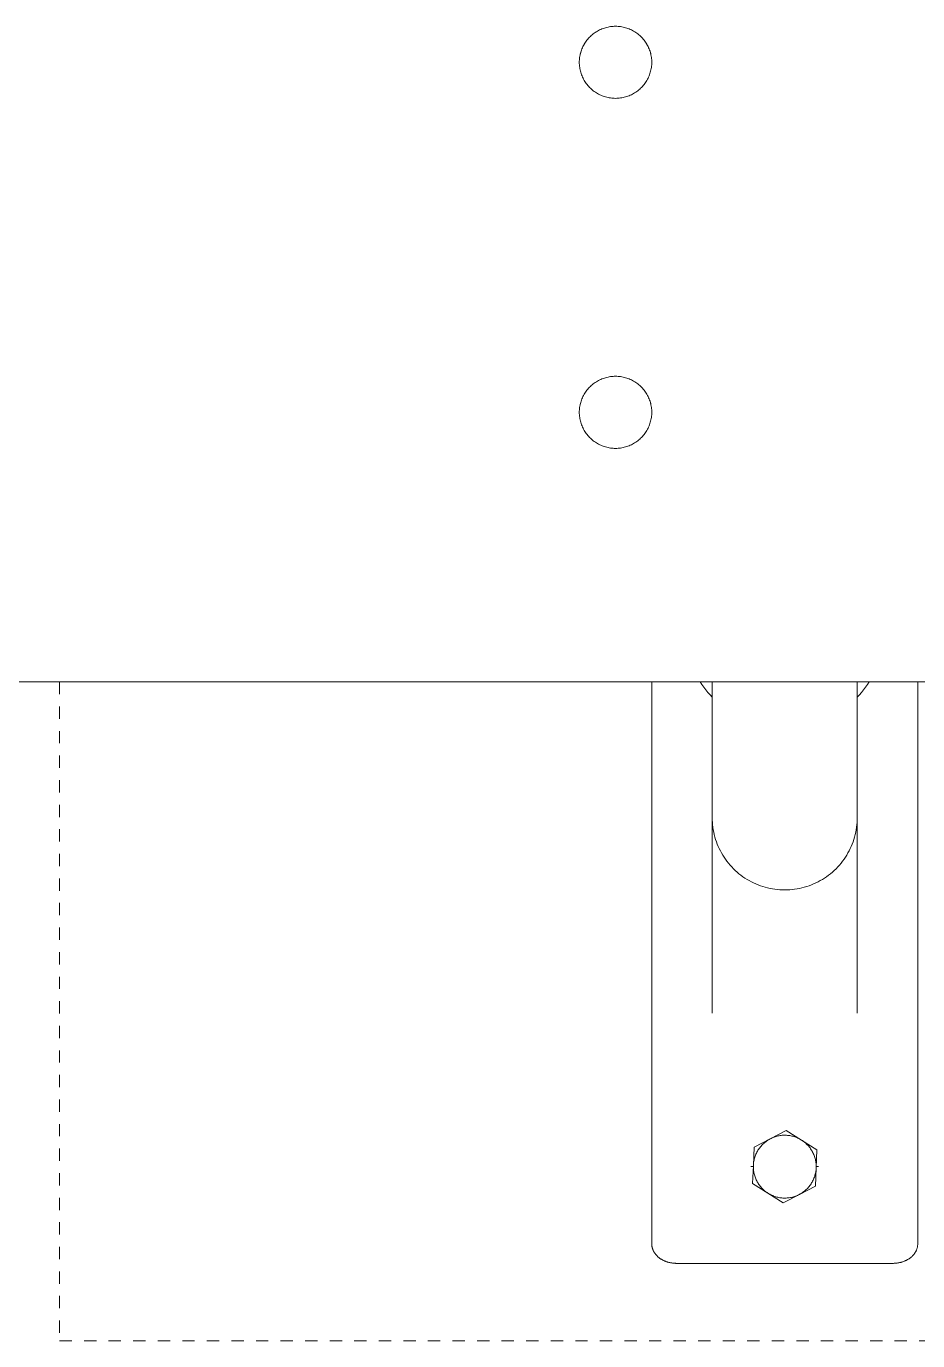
# Model space of a CAD drawing. Header units: inches. Extents: x -9 to 187, y -3 to 135.
# Drawn here: x 78.27 to 85.53, y 48.14 to 58.84 of the extents above; entities that cross this region are included whole.
import ezdxf

# ---------------------------------------------------------------- set-up
doc = ezdxf.new("R2010")
doc.units = ezdxf.units.IN
doc.linetypes.add('HIDDEN', pattern=[1.905, 1.27, -0.635])
doc.layers.add('ZANO_R', color=7, linetype='Continuous', lineweight=0)
doc.layers.add('ZANO_R_przerywana', color=250, linetype='HIDDEN', lineweight=0)

msp = doc.modelspace()

# ---------------------------------------------------------------- linework, layer by layer
at = {"layer": 'ZANO_R'}
for p, q in [((82.85364, 58.75126), (82.86093, 58.75854)), ((82.85391, 58.75159), (82.86119, 58.75884)), ((82.86093, 58.75854), (82.86847, 58.76555)), ((82.86119, 58.75884), (82.86873, 58.76584)), ((82.86847, 58.76555), (82.87626, 58.77229)), ((82.86873, 58.76584), (82.87651, 58.77257)), ((82.87626, 58.77229), (82.88427, 58.77876)), ((82.87651, 58.77257), (82.88451, 58.77902)), ((82.88427, 58.77876), (82.8925, 58.78495)), ((82.88451, 58.77902), (82.89274, 58.78519)), ((82.8925, 58.78495), (82.90095, 58.79084)), ((82.89274, 58.78519), (82.90117, 58.79106)), ((82.90095, 58.79084), (82.90959, 58.79644)), ((82.90117, 58.79106), (82.90981, 58.79664)), ((82.90959, 58.79644), (82.91843, 58.80173)), ((82.90981, 58.79664), (82.91863, 58.80192)), ((82.91843, 58.80173), (82.92745, 58.80671)), ((82.91863, 58.80192), (82.92764, 58.80688)), ((82.92745, 58.80671), (82.93663, 58.81137)), ((82.92764, 58.80688), (82.93681, 58.81153)), ((82.93663, 58.81137), (82.94597, 58.81571)), ((82.93681, 58.81153), (82.94614, 58.81585)), ((82.94597, 58.81571), (82.95545, 58.81972)), ((82.94614, 58.81585), (82.95561, 58.81985)), ((82.95545, 58.81972), (82.96507, 58.8234)), ((82.95561, 58.81985), (82.96522, 58.82351)), ((82.96507, 58.8234), (82.97482, 58.82674)), ((82.96522, 58.82351), (82.97495, 58.82684)), ((82.97482, 58.82674), (82.98467, 58.82973)), ((82.97495, 58.82684), (82.98479, 58.82982)), ((82.98467, 58.82973), (82.99462, 58.83238)), ((82.98479, 58.82982), (82.99473, 58.83246)), ((82.99462, 58.83238), (83.00466, 58.83469)), ((82.99473, 58.83246), (83.00475, 58.83475)), ((83.00466, 58.83469), (83.01477, 58.83664)), ((83.00475, 58.83475), (83.01485, 58.83669)), ((83.01477, 58.83664), (83.02495, 58.83823)), ((83.01485, 58.83669), (83.02501, 58.83827)), ((83.02495, 58.83823), (83.03517, 58.83947)), ((83.02501, 58.83827), (83.03522, 58.8395)), ((83.03517, 58.83947), (83.04543, 58.84036)), ((83.03522, 58.8395), (83.04546, 58.84038)), ((83.04543, 58.84036), (83.05572, 58.84088)), ((83.04546, 58.84038), (83.05573, 58.84089)), ((83.05572, 58.84088), (83.06601, 58.84105)), ((83.05573, 58.84089), (83.06601, 58.84105)), ((83.06601, 58.84105), (83.07631, 58.84088)), ((83.06601, 58.84105), (83.07629, 58.84089)), ((83.07629, 58.84089), (83.08656, 58.84038)), ((83.07631, 58.84088), (83.0866, 58.84036)), ((83.08656, 58.84038), (83.09681, 58.8395)), ((83.0866, 58.84036), (83.09686, 58.83947)), ((83.09681, 58.8395), (83.10702, 58.83827)), ((83.09686, 58.83947), (83.10708, 58.83823)), ((83.10702, 58.83827), (83.11718, 58.83669)), ((83.10708, 58.83823), (83.11725, 58.83664)), ((83.11718, 58.83669), (83.12727, 58.83475)), ((83.11725, 58.83664), (83.12737, 58.83469)), ((83.12727, 58.83475), (83.1373, 58.83246)), ((83.12737, 58.83469), (83.13741, 58.83238)), ((83.1373, 58.83246), (83.14724, 58.82982)), ((83.13741, 58.83238), (83.14736, 58.82973)), ((83.14724, 58.82982), (83.15708, 58.82684)), ((83.14736, 58.82973), (83.15721, 58.82674)), ((83.15708, 58.82684), (83.1668, 58.82351)), ((83.15721, 58.82674), (83.16695, 58.8234)), ((83.1668, 58.82351), (83.17641, 58.81985)), ((83.16695, 58.8234), (83.17657, 58.81972)), ((83.17641, 58.81985), (83.18589, 58.81585)), ((83.17657, 58.81972), (83.18606, 58.81571)), ((83.18589, 58.81585), (83.19522, 58.81153)), ((83.18606, 58.81571), (83.1954, 58.81137)), ((83.19522, 58.81153), (83.20439, 58.80688)), ((83.1954, 58.81137), (83.20458, 58.80671)), ((83.20439, 58.80688), (83.21339, 58.80192)), ((83.20458, 58.80671), (83.2136, 58.80173)), ((83.21339, 58.80192), (83.22222, 58.79664)), ((83.2136, 58.80173), (83.22243, 58.79644)), ((83.22222, 58.79664), (83.23085, 58.79106)), ((83.22243, 58.79644), (83.23108, 58.79084)), ((83.23085, 58.79106), (83.23929, 58.78519)), ((83.23108, 58.79084), (83.23952, 58.78495)), ((83.23929, 58.78519), (83.24752, 58.77902)), ((83.23952, 58.78495), (83.24776, 58.77876)), ((83.24752, 58.77902), (83.25552, 58.77257)), ((83.24776, 58.77876), (83.25577, 58.77229)), ((83.25552, 58.77257), (83.2633, 58.76584)), ((83.25577, 58.77229), (83.26355, 58.76555)), ((83.2633, 58.76584), (83.27083, 58.75884)), ((83.26355, 58.76555), (83.27109, 58.75854)), ((83.27083, 58.75884), (83.27812, 58.75159)), ((83.27109, 58.75854), (83.27839, 58.75126)), ((82.78847, 58.64732), (82.79217, 58.65693)), ((82.78876, 58.64786), (82.79246, 58.65745)), ((82.79217, 58.65693), (82.79621, 58.6664)), ((82.79246, 58.65745), (82.7965, 58.66691)), ((82.79621, 58.6664), (82.80058, 58.67573)), ((82.7965, 58.66691), (82.80087, 58.67622)), ((82.80058, 58.67573), (82.80527, 58.6849)), ((82.80087, 58.67622), (82.80556, 58.68537)), ((82.80527, 58.6849), (82.81027, 58.6939)), ((82.80556, 58.68537), (82.81056, 58.69435)), ((82.81027, 58.6939), (82.81559, 58.70272)), ((82.81056, 58.69435), (82.81588, 58.70315)), ((82.81559, 58.70272), (82.82121, 58.71134)), ((82.81588, 58.70315), (82.8215, 58.71176)), ((82.82121, 58.71134), (82.82713, 58.71977)), ((82.8215, 58.71176), (82.82742, 58.72017)), ((82.82713, 58.71977), (82.83334, 58.72799)), ((82.82742, 58.72017), (82.83362, 58.72837)), ((82.83334, 58.72799), (82.83984, 58.73598)), ((82.83362, 58.72837), (82.84011, 58.73634)), ((82.83984, 58.73598), (82.8466, 58.74374)), ((82.84011, 58.73634), (82.84688, 58.74409)), ((82.8466, 58.74374), (82.85364, 58.75126)), ((82.84688, 58.74409), (82.85391, 58.75159)), ((83.27812, 58.75159), (83.28515, 58.74409)), ((83.27839, 58.75126), (83.28542, 58.74374)), ((83.28515, 58.74409), (83.29191, 58.73634)), ((83.28542, 58.74374), (83.29219, 58.73598)), ((83.29191, 58.73634), (83.2984, 58.72837)), ((83.29219, 58.73598), (83.29868, 58.72799)), ((83.2984, 58.72837), (83.30461, 58.72017)), ((83.29868, 58.72799), (83.30489, 58.71977)), ((83.30461, 58.72017), (83.31053, 58.71176)), ((83.30489, 58.71977), (83.31081, 58.71134)), ((83.31053, 58.71176), (83.31615, 58.70315)), ((83.31081, 58.71134), (83.31644, 58.70272)), ((83.31615, 58.70315), (83.32146, 58.69435)), ((83.31644, 58.70272), (83.32175, 58.6939)), ((83.32146, 58.69435), (83.32647, 58.68537)), ((83.32175, 58.6939), (83.32676, 58.6849)), ((83.32647, 58.68537), (83.33116, 58.67622)), ((83.32676, 58.6849), (83.33145, 58.67573)), ((83.33116, 58.67622), (83.33553, 58.66691)), ((83.33145, 58.67573), (83.33582, 58.6664)), ((83.33553, 58.66691), (83.33956, 58.65745)), ((83.33582, 58.6664), (83.33985, 58.65693)), ((83.33956, 58.65745), (83.34327, 58.64786)), ((83.33985, 58.65693), (83.34356, 58.64732)), ((82.77076, 58.54715), (82.77096, 58.55743)), ((82.77076, 58.54715), (82.77102, 58.5369)), ((82.77096, 58.55743), (82.77152, 58.5677)), ((82.77152, 58.5677), (82.77244, 58.57794)), ((82.77244, 58.57794), (82.77372, 58.58814)), ((82.77372, 58.58814), (82.77535, 58.59829)), ((82.77535, 58.59829), (82.77734, 58.60838)), ((82.77734, 58.60838), (82.77967, 58.6184)), ((82.78028, 58.62091), (82.77857, 58.61406)), ((82.77967, 58.6184), (82.78236, 58.62832)), ((82.78215, 58.62772), (82.78028, 58.62091)), ((82.78207, 58.62774), (82.7851, 58.63758)), ((82.78236, 58.62832), (82.78539, 58.63815)), ((82.7851, 58.63758), (82.78847, 58.64732)), ((82.78539, 58.63815), (82.78876, 58.64786)), ((83.34327, 58.64786), (83.34664, 58.63815)), ((83.34356, 58.64732), (83.34693, 58.63758)), ((83.34664, 58.63815), (83.34967, 58.62832)), ((83.34693, 58.63758), (83.34995, 58.62774)), ((83.34967, 58.62832), (83.35235, 58.6184)), ((83.35175, 58.62091), (83.34987, 58.62772)), ((83.35346, 58.61406), (83.35175, 58.62091)), ((83.35235, 58.6184), (83.35469, 58.60838)), ((83.35469, 58.60838), (83.35668, 58.59829)), ((83.35668, 58.59829), (83.35831, 58.58814)), ((83.35831, 58.58814), (83.35959, 58.57794)), ((83.35959, 58.57794), (83.36051, 58.5677)), ((83.36051, 58.5677), (83.36107, 58.55743)), ((83.36101, 58.5369), (83.36127, 58.54715)), ((83.36107, 58.55743), (83.36127, 58.54715)), ((82.77102, 58.5369), (82.77164, 58.52667)), ((82.77164, 58.52667), (82.77261, 58.51647)), ((82.77261, 58.51647), (82.77394, 58.5063)), ((82.77394, 58.5063), (82.77562, 58.49619)), ((82.77562, 58.49619), (82.77765, 58.48614)), ((82.77765, 58.48614), (82.78003, 58.47617)), ((82.78003, 58.47617), (82.78275, 58.46628)), ((82.78275, 58.46628), (82.78581, 58.4565)), ((82.78581, 58.4565), (82.78922, 58.44683)), ((82.78922, 58.44683), (82.79295, 58.43728)), ((82.79295, 58.43728), (82.79701, 58.42787)), ((83.33501, 58.42787), (83.33908, 58.43728)), ((83.33908, 58.43728), (83.34281, 58.44683)), ((83.34281, 58.44683), (83.34621, 58.4565)), ((83.34621, 58.4565), (83.34928, 58.46628)), ((83.34928, 58.46628), (83.352, 58.47617)), ((83.352, 58.47617), (83.35438, 58.48614)), ((83.35438, 58.48614), (83.35641, 58.49619)), ((83.35641, 58.49619), (83.35809, 58.5063)), ((83.35809, 58.5063), (83.35941, 58.51647)), ((83.35941, 58.51647), (83.36039, 58.52667)), ((83.36039, 58.52667), (83.36101, 58.5369)), ((82.79701, 58.42787), (82.8014, 58.41861)), ((82.8014, 58.41861), (82.80611, 58.4095)), ((82.80611, 58.4095), (82.81113, 58.40056)), ((82.81113, 58.40056), (82.81646, 58.39181)), ((82.81646, 58.39181), (82.82209, 58.38324)), ((82.82209, 58.38324), (82.82801, 58.37487)), ((82.82801, 58.37487), (82.83422, 58.36671)), ((82.83422, 58.36671), (82.84071, 58.35878)), ((82.84071, 58.35878), (82.84747, 58.35107)), ((82.84747, 58.35107), (82.85449, 58.3436)), ((82.85449, 58.3436), (82.86177, 58.33639)), ((82.86177, 58.33639), (82.8693, 58.32942)), ((82.8693, 58.32942), (82.87706, 58.32273)), ((83.25497, 58.32273), (83.26273, 58.32942)), ((83.26273, 58.32942), (83.27025, 58.33639)), ((83.27025, 58.33639), (83.27753, 58.3436)), ((83.27753, 58.3436), (83.28456, 58.35107)), ((83.28456, 58.35107), (83.29132, 58.35878)), ((83.29132, 58.35878), (83.29781, 58.36671)), ((83.29781, 58.36671), (83.30402, 58.37487)), ((83.30402, 58.37487), (83.30994, 58.38324)), ((83.30994, 58.38324), (83.31557, 58.39181)), ((83.31557, 58.39181), (83.3209, 58.40056)), ((83.3209, 58.40056), (83.32592, 58.4095)), ((83.32592, 58.4095), (83.33062, 58.41861)), ((83.33062, 58.41861), (83.33501, 58.42787)), ((82.87706, 58.32273), (82.88505, 58.31631)), ((82.88505, 58.31631), (82.89326, 58.31017)), ((82.89326, 58.31017), (82.90168, 58.30431)), ((82.90168, 58.30431), (82.91029, 58.29876)), ((82.91029, 58.29876), (82.91909, 58.2935)), ((82.91909, 58.2935), (82.92807, 58.28856)), ((82.92807, 58.28856), (82.93722, 58.28392)), ((82.93722, 58.28392), (82.94652, 58.27961)), ((82.94652, 58.27961), (82.95596, 58.27563)), ((82.95596, 58.27563), (82.96554, 58.27197)), ((82.96554, 58.27197), (82.97524, 58.26865)), ((82.97524, 58.26865), (82.98505, 58.26567)), ((82.98505, 58.26567), (82.99495, 58.26303)), ((82.99495, 58.26303), (83.00495, 58.26074)), ((83.00495, 58.26074), (83.01501, 58.25879)), ((83.01501, 58.25879), (83.02514, 58.2572)), ((83.02514, 58.2572), (83.03531, 58.25595)), ((83.03531, 58.25595), (83.04553, 58.25506)), ((83.04553, 58.25506), (83.05576, 58.25453)), ((83.05576, 58.25453), (83.06601, 58.25435)), ((83.06601, 58.25435), (83.07626, 58.25453)), ((83.07626, 58.25453), (83.0865, 58.25506)), ((83.0865, 58.25506), (83.09671, 58.25595)), ((83.09671, 58.25595), (83.10689, 58.2572)), ((83.10689, 58.2572), (83.11702, 58.25879)), ((83.11702, 58.25879), (83.12708, 58.26074)), ((83.12708, 58.26074), (83.13707, 58.26303)), ((83.13707, 58.26303), (83.14698, 58.26567)), ((83.14698, 58.26567), (83.15679, 58.26865)), ((83.15679, 58.26865), (83.16649, 58.27197)), ((83.16649, 58.27197), (83.17606, 58.27563)), ((83.17606, 58.27563), (83.18551, 58.27961)), ((83.18551, 58.27961), (83.19481, 58.28392)), ((83.19481, 58.28392), (83.20395, 58.28856)), ((83.20395, 58.28856), (83.21293, 58.2935)), ((83.21293, 58.2935), (83.22174, 58.29876)), ((83.22174, 58.29876), (83.23035, 58.30431)), ((83.23035, 58.30431), (83.23877, 58.31017)), ((83.23877, 58.31017), (83.24698, 58.31631)), ((83.24698, 58.31631), (83.25497, 58.32273)), ((82.95561, 55.96992), (82.96522, 55.97358)), ((82.96522, 55.97358), (82.97495, 55.97691)), ((82.97495, 55.97691), (82.98479, 55.97989)), ((82.98479, 55.97989), (82.99473, 55.98253)), ((82.99473, 55.98253), (83.00475, 55.98482)), ((83.00475, 55.98482), (83.01485, 55.98676)), ((83.01485, 55.98676), (83.02501, 55.98834)), ((83.02501, 55.98834), (83.03522, 55.98957)), ((83.03522, 55.98957), (83.04546, 55.99045)), ((83.04546, 55.99045), (83.05573, 55.99096)), ((83.05573, 55.99096), (83.06601, 55.99112)), ((83.06601, 55.99112), (83.07629, 55.99096)), ((83.07629, 55.99096), (83.08656, 55.99045)), ((83.08656, 55.99045), (83.09681, 55.98957)), ((83.09681, 55.98957), (83.10702, 55.98834)), ((83.10702, 55.98834), (83.11718, 55.98676)), ((83.11718, 55.98676), (83.12727, 55.98482)), ((83.12727, 55.98482), (83.1373, 55.98253)), ((83.1373, 55.98253), (83.14724, 55.97989)), ((83.14724, 55.97989), (83.15708, 55.97691)), ((83.15708, 55.97691), (83.1668, 55.97358)), ((83.1668, 55.97358), (83.17641, 55.96992)), ((82.8215, 55.86183), (82.82742, 55.87024)), ((82.82742, 55.87024), (82.83362, 55.87844)), ((82.83362, 55.87844), (82.84011, 55.88641)), ((82.84011, 55.88641), (82.84688, 55.89416)), ((82.84688, 55.89416), (82.85391, 55.90166)), ((82.85391, 55.90166), (82.86119, 55.90891)), ((82.86119, 55.90891), (82.86873, 55.91591)), ((82.86873, 55.91591), (82.87651, 55.92264)), ((82.87651, 55.92264), (82.88451, 55.92909)), ((82.88451, 55.92909), (82.89274, 55.93526)), ((82.89274, 55.93526), (82.90117, 55.94114)), ((82.90117, 55.94114), (82.90981, 55.94672)), ((82.90981, 55.94672), (82.91863, 55.95199)), ((82.91863, 55.95199), (82.92764, 55.95696)), ((82.92764, 55.95696), (82.93681, 55.9616)), ((82.93681, 55.9616), (82.94614, 55.96593)), ((82.94614, 55.96593), (82.95561, 55.96992)), ((83.17641, 55.96992), (83.18589, 55.96593)), ((83.18589, 55.96593), (83.19522, 55.9616)), ((83.19522, 55.9616), (83.20439, 55.95696)), ((83.20439, 55.95696), (83.21339, 55.95199)), ((83.21339, 55.95199), (83.22222, 55.94672)), ((83.22222, 55.94672), (83.23085, 55.94114)), ((83.23085, 55.94114), (83.23929, 55.93526)), ((83.23929, 55.93526), (83.24752, 55.92909)), ((83.24752, 55.92909), (83.25552, 55.92264)), ((83.25552, 55.92264), (83.2633, 55.91591)), ((83.2633, 55.91591), (83.27083, 55.90891)), ((83.27083, 55.90891), (83.27812, 55.90166)), ((83.27812, 55.90166), (83.28515, 55.89416)), ((83.28515, 55.89416), (83.29191, 55.88641)), ((83.29191, 55.88641), (83.2984, 55.87844)), ((83.2984, 55.87844), (83.30461, 55.87024)), ((83.30461, 55.87024), (83.31053, 55.86183)), ((82.77734, 55.75845), (82.77967, 55.76847)), ((82.78028, 55.77098), (82.77857, 55.76413)), ((82.77967, 55.76847), (82.78236, 55.77839)), ((82.78215, 55.77779), (82.78028, 55.77098)), ((82.78236, 55.77839), (82.78539, 55.78822)), ((82.78539, 55.78822), (82.78876, 55.79793)), ((82.78876, 55.79793), (82.79246, 55.80752)), ((82.79246, 55.80752), (82.7965, 55.81698)), ((82.7965, 55.81698), (82.80087, 55.82629)), ((82.80087, 55.82629), (82.80556, 55.83544)), ((82.80556, 55.83544), (82.81056, 55.84442)), ((82.81056, 55.84442), (82.81588, 55.85322)), ((82.81588, 55.85322), (82.8215, 55.86183)), ((83.31053, 55.86183), (83.31615, 55.85322)), ((83.31615, 55.85322), (83.32146, 55.84442)), ((83.32146, 55.84442), (83.32647, 55.83544)), ((83.32647, 55.83544), (83.33116, 55.82629)), ((83.33116, 55.82629), (83.33553, 55.81698)), ((83.33553, 55.81698), (83.33956, 55.80752)), ((83.33956, 55.80752), (83.34327, 55.79793)), ((83.34327, 55.79793), (83.34664, 55.78822)), ((83.34664, 55.78822), (83.34967, 55.77839)), ((83.34967, 55.77839), (83.35235, 55.76847)), ((83.35175, 55.77098), (83.34987, 55.77779)), ((83.35346, 55.76413), (83.35175, 55.77098)), ((83.35235, 55.76847), (83.35469, 55.75845)), ((82.77076, 55.69722), (82.77096, 55.7075)), ((82.77076, 55.69722), (82.77102, 55.68697)), ((82.77096, 55.7075), (82.77152, 55.71777)), ((82.77102, 55.68697), (82.77164, 55.67674)), ((82.77152, 55.71777), (82.77244, 55.72801)), ((82.77164, 55.67674), (82.77261, 55.66654)), ((82.77244, 55.72801), (82.77372, 55.73821)), ((82.77261, 55.66654), (82.77394, 55.65637)), ((82.77372, 55.73821), (82.77535, 55.74836)), ((82.77394, 55.65637), (82.77562, 55.64626)), ((82.77535, 55.74836), (82.77734, 55.75845)), ((83.35469, 55.75845), (83.35668, 55.74836)), ((83.35641, 55.64626), (83.35809, 55.65637)), ((83.35668, 55.74836), (83.35831, 55.73821)), ((83.35809, 55.65637), (83.35941, 55.66654)), ((83.35831, 55.73821), (83.35959, 55.72801)), ((83.35941, 55.66654), (83.36039, 55.67674)), ((83.35959, 55.72801), (83.36051, 55.71777)), ((83.36039, 55.67674), (83.36101, 55.68697)), ((83.36051, 55.71777), (83.36107, 55.7075)), ((83.36101, 55.68697), (83.36127, 55.69722)), ((83.36107, 55.7075), (83.36127, 55.69722)), ((82.77562, 55.64626), (82.77765, 55.63621)), ((82.77765, 55.63621), (82.78003, 55.62624)), ((82.78003, 55.62624), (82.78275, 55.61636)), ((82.78275, 55.61636), (82.78581, 55.60657)), ((82.78581, 55.60657), (82.78922, 55.5969)), ((82.78922, 55.5969), (82.79295, 55.58736)), ((82.79295, 55.58736), (82.79701, 55.57794)), ((82.79701, 55.57794), (82.8014, 55.56868)), ((82.8014, 55.56868), (82.80611, 55.55957)), ((82.80611, 55.55957), (82.81113, 55.55064)), ((82.81113, 55.55064), (82.81646, 55.54188)), ((83.31557, 55.54188), (83.3209, 55.55064)), ((83.3209, 55.55064), (83.32592, 55.55957)), ((83.32592, 55.55957), (83.33062, 55.56868)), ((83.33062, 55.56868), (83.33501, 55.57794)), ((83.33501, 55.57794), (83.33908, 55.58736)), ((83.33908, 55.58736), (83.34281, 55.5969)), ((83.34281, 55.5969), (83.34621, 55.60657)), ((83.34621, 55.60657), (83.34928, 55.61636)), ((83.34928, 55.61636), (83.352, 55.62624)), ((83.352, 55.62624), (83.35438, 55.63621)), ((83.35438, 55.63621), (83.35641, 55.64626)), ((82.81646, 55.54188), (82.82209, 55.53331)), ((82.82209, 55.53331), (82.82801, 55.52494)), ((82.82801, 55.52494), (82.83422, 55.51679)), ((82.83422, 55.51679), (82.84071, 55.50885)), ((82.84071, 55.50885), (82.84747, 55.50114)), ((82.84747, 55.50114), (82.85449, 55.49368)), ((82.85449, 55.49368), (82.86177, 55.48646)), ((82.86177, 55.48646), (82.8693, 55.4795)), ((82.8693, 55.4795), (82.87706, 55.4728)), ((82.87706, 55.4728), (82.88505, 55.46638)), ((82.88505, 55.46638), (82.89326, 55.46024)), ((82.89326, 55.46024), (82.90168, 55.45438)), ((82.90168, 55.45438), (82.91029, 55.44883)), ((82.91029, 55.44883), (82.91909, 55.44357)), ((82.91909, 55.44357), (82.92807, 55.43863)), ((82.92807, 55.43863), (82.93722, 55.434)), ((83.19481, 55.434), (83.20395, 55.43863)), ((83.20395, 55.43863), (83.21293, 55.44357)), ((83.21293, 55.44357), (83.22174, 55.44883)), ((83.22174, 55.44883), (83.23035, 55.45438)), ((83.23035, 55.45438), (83.23877, 55.46024)), ((83.23877, 55.46024), (83.24698, 55.46638)), ((83.24698, 55.46638), (83.25497, 55.4728)), ((83.25497, 55.4728), (83.26273, 55.4795)), ((83.26273, 55.4795), (83.27025, 55.48646)), ((83.27025, 55.48646), (83.27753, 55.49368)), ((83.27753, 55.49368), (83.28456, 55.50114)), ((83.28456, 55.50114), (83.29132, 55.50885)), ((83.29132, 55.50885), (83.29781, 55.51679)), ((83.29781, 55.51679), (83.30402, 55.52494)), ((83.30402, 55.52494), (83.30994, 55.53331)), ((83.30994, 55.53331), (83.31557, 55.54188)), ((82.93722, 55.434), (82.94652, 55.42968)), ((82.94652, 55.42968), (82.95596, 55.4257)), ((82.95596, 55.4257), (82.96554, 55.42204)), ((82.96554, 55.42204), (82.97524, 55.41872)), ((82.97524, 55.41872), (82.98505, 55.41574)), ((82.98505, 55.41574), (82.99495, 55.4131)), ((82.99495, 55.4131), (83.00495, 55.41081)), ((83.00495, 55.41081), (83.01501, 55.40886)), ((83.01501, 55.40886), (83.02514, 55.40727)), ((83.02514, 55.40727), (83.03531, 55.40602)), ((83.03531, 55.40602), (83.04553, 55.40514)), ((83.04553, 55.40514), (83.05576, 55.4046)), ((83.05576, 55.4046), (83.06601, 55.40442)), ((83.06601, 55.40442), (83.07626, 55.4046)), ((83.07626, 55.4046), (83.0865, 55.40514)), ((83.0865, 55.40514), (83.09671, 55.40602)), ((83.09671, 55.40602), (83.10689, 55.40727)), ((83.10689, 55.40727), (83.11702, 55.40886)), ((83.11702, 55.40886), (83.12708, 55.41081)), ((83.12708, 55.41081), (83.13707, 55.4131)), ((83.13707, 55.4131), (83.14698, 55.41574)), ((83.14698, 55.41574), (83.15679, 55.41872)), ((83.15679, 55.41872), (83.16649, 55.42204)), ((83.16649, 55.42204), (83.17606, 55.4257)), ((83.17606, 55.4257), (83.18551, 55.42968)), ((83.18551, 55.42968), (83.19481, 55.434)), ((92.12059, 53.50282), (45.19426, 53.50282)), ((92.12059, 53.50282), (78.53873, 53.50282)), ((83.36127, 53.50282), (83.36127, 50.14643)), ((83.75539, 53.50282), (83.77001, 53.48068)), ((83.77001, 53.48068), (83.78533, 53.45904)), ((83.78533, 53.45904), (83.80136, 53.43791)), ((83.80136, 53.43791), (83.81806, 53.4173)), ((83.81806, 53.4173), (83.83542, 53.39725)), ((83.85342, 52.89448), (83.85342, 53.50282)), ((85.03435, 52.89448), (85.03435, 53.50282)), ((85.05235, 53.39725), (85.06971, 53.4173)), ((85.06971, 53.4173), (85.08641, 53.43791)), ((85.08641, 53.43791), (85.10244, 53.45904)), ((85.10244, 53.45904), (85.11776, 53.48068)), ((85.11776, 53.48068), (85.13238, 53.50282)), ((85.5265, 53.50282), (85.5265, 50.14643)), ((83.83542, 53.39725), (83.85342, 53.37778)), ((85.03435, 53.37778), (85.05235, 53.39725)), ((83.85337, 52.89448), (83.85337, 52.39931)), ((85.0344, 52.89448), (85.0344, 52.39931)), ((83.85371, 52.37912), (83.85337, 52.39928)), ((83.85337, 52.39053), (83.85337, 50.80466)), ((83.85475, 52.35898), (83.85371, 52.37912)), ((83.85646, 52.33889), (83.85475, 52.35898)), ((83.85887, 52.31887), (83.85646, 52.33889)), ((85.0313, 52.33889), (85.0289, 52.31887)), ((85.03302, 52.35898), (85.0313, 52.33889)), ((85.03406, 52.37912), (85.03302, 52.35898)), ((85.0344, 52.39928), (85.03406, 52.37912)), ((85.03434, 52.40791), (85.03434, 52.40803)), ((85.0344, 52.39931), (85.0344, 50.80466)), ((83.86196, 52.29894), (83.85887, 52.31887)), ((83.86572, 52.27914), (83.86196, 52.29894)), ((83.87016, 52.25947), (83.86572, 52.27914)), ((83.87527, 52.23996), (83.87016, 52.25947)), ((83.88104, 52.22064), (83.87527, 52.23996)), ((85.0125, 52.23996), (85.00673, 52.22064)), ((85.01761, 52.25947), (85.0125, 52.23996)), ((85.02205, 52.27914), (85.01761, 52.25947)), ((85.02581, 52.29894), (85.02205, 52.27914)), ((85.0289, 52.31887), (85.02581, 52.29894)), ((83.88746, 52.20153), (83.88104, 52.22064)), ((83.89454, 52.18265), (83.88746, 52.20153)), ((83.90226, 52.16402), (83.89454, 52.18265)), ((83.9106, 52.14566), (83.90226, 52.16402)), ((83.91957, 52.1276), (83.9106, 52.14566)), ((83.92916, 52.10986), (83.91957, 52.1276)), ((84.96819, 52.1276), (84.95861, 52.10986)), ((84.97716, 52.14566), (84.96819, 52.1276)), ((84.98551, 52.16402), (84.97716, 52.14566)), ((84.99323, 52.18265), (84.98551, 52.16402)), ((85.0003, 52.20153), (84.99323, 52.18265)), ((85.00673, 52.22064), (85.0003, 52.20153)), ((83.93934, 52.09246), (83.92916, 52.10986)), ((83.95011, 52.07541), (83.93934, 52.09246)), ((83.96145, 52.05874), (83.95011, 52.07541)), ((83.97336, 52.04247), (83.96145, 52.05874)), ((83.98581, 52.02661), (83.97336, 52.04247)), ((83.99881, 52.01119), (83.98581, 52.02661)), ((84.90195, 52.02661), (84.88896, 52.01119)), ((84.91441, 52.04247), (84.90195, 52.02661)), ((84.92632, 52.05874), (84.91441, 52.04247)), ((84.93766, 52.07541), (84.92632, 52.05874)), ((84.94843, 52.09246), (84.93766, 52.07541)), ((84.95861, 52.10986), (84.94843, 52.09246)), ((84.01231, 51.99622), (83.99881, 52.01119)), ((84.02633, 51.98172), (84.01231, 51.99622)), ((84.04083, 51.96771), (84.02633, 51.98172)), ((84.0558, 51.9542), (84.04083, 51.96771)), ((84.07122, 51.94121), (84.0558, 51.9542)), ((84.08707, 51.92875), (84.07122, 51.94121)), ((84.10335, 51.91685), (84.08707, 51.92875)), ((84.12001, 51.9055), (84.10335, 51.91685)), ((84.78442, 51.91685), (84.76775, 51.9055)), ((84.8007, 51.92875), (84.78442, 51.91685)), ((84.81655, 51.94121), (84.8007, 51.92875)), ((84.83197, 51.9542), (84.81655, 51.94121)), ((84.84694, 51.96771), (84.83197, 51.9542)), ((84.86144, 51.98172), (84.84694, 51.96771)), ((84.87545, 51.99622), (84.86144, 51.98172)), ((84.88896, 52.01119), (84.87545, 51.99622)), ((84.13706, 51.89473), (84.12001, 51.9055)), ((84.15447, 51.88455), (84.13706, 51.89473)), ((84.17221, 51.87497), (84.15447, 51.88455)), ((84.19027, 51.866), (84.17221, 51.87497)), ((84.20862, 51.85765), (84.19027, 51.866)), ((84.22725, 51.84993), (84.20862, 51.85765)), ((84.24613, 51.84286), (84.22725, 51.84993)), ((84.26524, 51.83643), (84.24613, 51.84286)), ((84.28457, 51.83066), (84.26524, 51.83643)), ((84.30407, 51.82555), (84.28457, 51.83066)), ((84.32374, 51.82111), (84.30407, 51.82555)), ((84.34355, 51.81735), (84.32374, 51.82111)), ((84.36348, 51.81426), (84.34355, 51.81735)), ((84.3835, 51.81186), (84.36348, 51.81426)), ((84.40359, 51.81014), (84.3835, 51.81186)), ((84.42372, 51.80911), (84.40359, 51.81014)), ((84.44388, 51.80876), (84.42372, 51.80911)), ((84.46405, 51.80911), (84.44388, 51.80876)), ((84.48418, 51.81014), (84.46405, 51.80911)), ((84.50427, 51.81186), (84.48418, 51.81014)), ((84.52429, 51.81426), (84.50427, 51.81186)), ((84.54422, 51.81735), (84.52429, 51.81426)), ((84.56403, 51.82111), (84.54422, 51.81735)), ((84.5837, 51.82555), (84.56403, 51.82111)), ((84.6032, 51.83066), (84.5837, 51.82555)), ((84.62252, 51.83643), (84.6032, 51.83066)), ((84.64164, 51.84286), (84.62252, 51.83643)), ((84.66052, 51.84993), (84.64164, 51.84286)), ((84.67915, 51.85765), (84.66052, 51.84993)), ((84.6975, 51.866), (84.67915, 51.85765)), ((84.71556, 51.87497), (84.6975, 51.866)), ((84.7333, 51.88455), (84.71556, 51.87497)), ((84.75071, 51.89473), (84.7333, 51.88455)), ((84.76775, 51.9055), (84.75071, 51.89473)), ((83.36127, 50.14643), (83.36127, 48.92603)), ((85.5265, 50.14643), (85.5265, 48.92603)), ((84.1941, 49.71375), (84.32489, 49.78246)), ((84.30258, 49.76925), (84.29546, 49.76436)), ((84.30987, 49.77391), (84.30258, 49.76925)), ((84.31731, 49.77831), (84.30987, 49.77391)), ((84.32489, 49.78246), (84.31731, 49.77831)), ((84.32489, 49.78246), (84.45568, 49.85116)), ((84.33261, 49.78635), (84.32489, 49.78246)), ((84.34045, 49.78997), (84.33261, 49.78635)), ((84.34842, 49.79333), (84.34045, 49.78997)), ((84.35649, 49.79642), (84.34842, 49.79333)), ((84.36466, 49.79924), (84.35649, 49.79642)), ((84.37293, 49.80177), (84.36466, 49.79924)), ((84.38127, 49.80403), (84.37293, 49.80177)), ((84.38969, 49.806), (84.38127, 49.80403)), ((84.39816, 49.80769), (84.38969, 49.806)), ((84.40669, 49.80909), (84.39816, 49.80769)), ((84.41527, 49.8102), (84.40669, 49.80909)), ((84.42387, 49.81102), (84.41527, 49.8102)), ((84.4325, 49.81155), (84.42387, 49.81102)), ((84.44114, 49.81179), (84.4325, 49.81155)), ((84.44978, 49.81174), (84.44114, 49.81179)), ((84.45842, 49.81139), (84.44978, 49.81174)), ((84.45568, 49.85116), (84.58058, 49.77224)), ((84.46704, 49.81076), (84.45842, 49.81139)), ((84.47563, 49.80983), (84.46704, 49.81076)), ((84.48419, 49.80861), (84.47563, 49.80983)), ((84.4927, 49.80711), (84.48419, 49.80861)), ((84.50116, 49.80532), (84.4927, 49.80711)), ((84.50955, 49.80324), (84.50116, 49.80532)), ((84.51786, 49.80088), (84.50955, 49.80324)), ((84.52609, 49.79824), (84.51786, 49.80088)), ((84.53423, 49.79533), (84.52609, 49.79824)), ((84.54227, 49.79214), (84.53423, 49.79533)), ((84.55019, 49.78868), (84.54227, 49.79214)), ((84.55799, 49.78496), (84.55019, 49.78868)), ((84.56566, 49.78097), (84.55799, 49.78496)), ((84.57319, 49.77673), (84.56566, 49.78097)), ((84.58058, 49.77224), (84.57319, 49.77673)), ((84.58058, 49.77224), (84.70547, 49.69332)), ((84.5878, 49.7675), (84.58058, 49.77224)), ((84.59487, 49.76252), (84.5878, 49.7675)), ((84.1882, 49.56613), (84.1941, 49.71375)), ((84.21295, 49.66614), (84.20936, 49.65827)), ((84.2168, 49.67387), (84.21295, 49.66614)), ((84.22092, 49.68148), (84.2168, 49.67387)), ((84.22528, 49.68893), (84.22092, 49.68148)), ((84.2299, 49.69624), (84.22528, 49.68893)), ((84.23476, 49.70339), (84.2299, 49.69624)), ((84.23986, 49.71037), (84.23476, 49.70339)), ((84.2452, 49.71717), (84.23986, 49.71037)), ((84.25076, 49.72379), (84.2452, 49.71717)), ((84.25654, 49.73022), (84.25076, 49.72379)), ((84.26253, 49.73644), (84.25654, 49.73022)), ((84.26873, 49.74247), (84.26253, 49.73644)), ((84.27513, 49.74827), (84.26873, 49.74247)), ((84.28172, 49.75386), (84.27513, 49.74827)), ((84.2885, 49.75923), (84.28172, 49.75386)), ((84.29546, 49.76436), (84.2885, 49.75923)), ((84.60176, 49.7573), (84.59487, 49.76252)), ((84.60847, 49.75185), (84.60176, 49.7573)), ((84.61499, 49.74618), (84.60847, 49.75185)), ((84.62132, 49.7403), (84.61499, 49.74618)), ((84.62745, 49.7342), (84.62132, 49.7403)), ((84.63337, 49.7279), (84.62745, 49.7342)), ((84.63907, 49.7214), (84.63337, 49.7279)), ((84.64454, 49.71471), (84.63907, 49.7214)), ((84.64979, 49.70784), (84.64454, 49.71471)), ((84.65481, 49.7008), (84.64979, 49.70784)), ((84.65958, 49.6936), (84.65481, 49.7008)), ((84.66411, 49.68623), (84.65958, 49.6936)), ((84.66838, 49.67872), (84.66411, 49.68623)), ((84.6724, 49.67107), (84.66838, 49.67872)), ((84.67616, 49.66329), (84.6724, 49.67107)), ((84.67965, 49.65538), (84.67616, 49.66329)), ((84.70547, 49.69332), (84.69957, 49.5457)), ((84.16831, 49.55592), (84.18779, 49.55592)), ((84.1823, 49.41851), (84.1882, 49.56613)), ((84.1882, 49.56613), (84.188, 49.55749)), ((84.188, 49.55749), (84.18809, 49.54885)), ((84.18869, 49.57476), (84.1882, 49.56613)), ((84.18947, 49.58337), (84.18869, 49.57476)), ((84.19054, 49.59195), (84.18947, 49.58337)), ((84.19191, 49.60048), (84.19054, 49.59195)), ((84.19355, 49.60897), (84.19191, 49.60048)), ((84.19549, 49.61739), (84.19355, 49.60897)), ((84.19771, 49.62575), (84.19549, 49.61739)), ((84.20021, 49.63402), (84.19771, 49.62575)), ((84.20298, 49.64221), (84.20021, 49.63402)), ((84.20603, 49.65029), (84.20298, 49.64221)), ((84.20936, 49.65827), (84.20603, 49.65029)), ((84.68288, 49.64736), (84.67965, 49.65538)), ((84.68583, 49.63924), (84.68288, 49.64736)), ((84.68851, 49.63102), (84.68583, 49.63924)), ((84.6909, 49.62271), (84.68851, 49.63102)), ((84.69302, 49.61433), (84.6909, 49.62271)), ((84.69485, 49.60588), (84.69302, 49.61433)), ((84.69639, 49.59738), (84.69485, 49.60588)), ((84.69765, 49.58883), (84.69639, 49.59738)), ((84.69862, 49.58024), (84.69765, 49.58883)), ((84.69929, 49.57162), (84.69862, 49.58024)), ((84.69968, 49.56298), (84.69929, 49.57162)), ((84.69957, 49.5457), (84.69977, 49.55434)), ((84.69977, 49.55434), (84.69968, 49.56298)), ((84.69998, 49.55592), (84.71946, 49.55592)), ((84.18809, 49.54885), (84.18848, 49.54021)), ((84.18848, 49.54021), (84.18915, 49.5316)), ((84.18915, 49.5316), (84.19012, 49.52301)), ((84.19012, 49.52301), (84.19138, 49.51445)), ((84.19138, 49.51445), (84.19292, 49.50595)), ((84.19292, 49.50595), (84.19475, 49.4975)), ((84.19475, 49.4975), (84.19687, 49.48912)), ((84.19687, 49.48912), (84.19926, 49.48082)), ((84.19926, 49.48082), (84.20194, 49.4726)), ((84.20194, 49.4726), (84.20489, 49.46447)), ((84.20489, 49.46447), (84.20812, 49.45645)), ((84.20812, 49.45645), (84.21161, 49.44855)), ((84.21161, 49.44855), (84.21537, 49.44076)), ((84.67097, 49.43796), (84.67482, 49.4457)), ((84.67482, 49.4457), (84.67841, 49.45356)), ((84.67841, 49.45356), (84.68173, 49.46154)), ((84.68173, 49.46154), (84.68479, 49.46963)), ((84.68479, 49.46963), (84.68756, 49.47781)), ((84.68756, 49.47781), (84.69006, 49.48609)), ((84.69006, 49.48609), (84.69228, 49.49444)), ((84.69228, 49.49444), (84.69421, 49.50286)), ((84.69957, 49.5457), (84.69367, 49.39808)), ((84.69421, 49.50286), (84.69586, 49.51135)), ((84.69586, 49.51135), (84.69723, 49.51989)), ((84.69723, 49.51989), (84.6983, 49.52846)), ((84.6983, 49.52846), (84.69908, 49.53707)), ((84.69908, 49.53707), (84.69957, 49.5457)), ((84.30719, 49.33959), (84.1823, 49.41851)), ((84.21537, 49.44076), (84.21939, 49.43311)), ((84.21939, 49.43311), (84.22366, 49.4256)), ((84.22366, 49.4256), (84.22819, 49.41824)), ((84.22819, 49.41824), (84.23296, 49.41103)), ((84.23296, 49.41103), (84.23798, 49.40399)), ((84.23798, 49.40399), (84.24323, 49.39712)), ((84.24323, 49.39712), (84.2487, 49.39044)), ((84.2487, 49.39044), (84.2544, 49.38394)), ((84.2544, 49.38394), (84.26032, 49.37764)), ((84.26032, 49.37764), (84.26645, 49.37154)), ((84.26645, 49.37154), (84.27277, 49.36565)), ((84.27277, 49.36565), (84.2793, 49.35998)), ((84.2793, 49.35998), (84.28601, 49.35453)), ((84.28601, 49.35453), (84.2929, 49.34932)), ((84.2929, 49.34932), (84.29997, 49.34433)), ((84.29997, 49.34433), (84.30719, 49.33959)), ((84.43209, 49.26068), (84.30719, 49.33959)), ((84.30719, 49.33959), (84.31458, 49.3351)), ((84.69367, 49.39808), (84.56288, 49.32938)), ((84.57046, 49.33353), (84.5779, 49.33793)), ((84.5779, 49.33793), (84.58519, 49.34258)), ((84.58519, 49.34258), (84.59231, 49.34747)), ((84.59231, 49.34747), (84.59927, 49.3526)), ((84.59927, 49.3526), (84.60605, 49.35797)), ((84.60605, 49.35797), (84.61264, 49.36356)), ((84.61264, 49.36356), (84.61904, 49.36937)), ((84.61904, 49.36937), (84.62524, 49.37539)), ((84.62524, 49.37539), (84.63123, 49.38162)), ((84.63123, 49.38162), (84.63701, 49.38804)), ((84.63701, 49.38804), (84.64257, 49.39466)), ((84.64257, 49.39466), (84.64791, 49.40147)), ((84.64791, 49.40147), (84.65301, 49.40844)), ((84.65301, 49.40844), (84.65787, 49.41559)), ((84.65787, 49.41559), (84.66248, 49.4229)), ((84.66248, 49.4229), (84.66685, 49.43036)), ((84.66685, 49.43036), (84.67097, 49.43796)), ((84.31458, 49.3351), (84.32211, 49.33086)), ((84.32211, 49.33086), (84.32978, 49.32688)), ((84.32978, 49.32688), (84.33758, 49.32315)), ((84.33758, 49.32315), (84.3455, 49.31969)), ((84.3455, 49.31969), (84.35354, 49.31651)), ((84.35354, 49.31651), (84.36167, 49.31359)), ((84.36167, 49.31359), (84.36991, 49.31095)), ((84.36991, 49.31095), (84.37822, 49.30859)), ((84.37822, 49.30859), (84.38661, 49.30652)), ((84.38661, 49.30652), (84.39507, 49.30473)), ((84.39507, 49.30473), (84.40358, 49.30322)), ((84.40358, 49.30322), (84.41214, 49.302)), ((84.41214, 49.302), (84.42073, 49.30108)), ((84.42073, 49.30108), (84.42935, 49.30044)), ((84.42935, 49.30044), (84.43799, 49.30009)), ((84.56288, 49.32938), (84.43209, 49.26068)), ((84.43799, 49.30009), (84.44663, 49.30004)), ((84.44663, 49.30004), (84.45527, 49.30028)), ((84.45527, 49.30028), (84.4639, 49.30081)), ((84.4639, 49.30081), (84.4725, 49.30163)), ((84.4725, 49.30163), (84.48108, 49.30274)), ((84.48108, 49.30274), (84.48961, 49.30414)), ((84.48961, 49.30414), (84.49808, 49.30583)), ((84.49808, 49.30583), (84.5065, 49.30781)), ((84.5065, 49.30781), (84.51484, 49.31006)), ((84.51484, 49.31006), (84.52311, 49.3126)), ((84.52311, 49.3126), (84.53128, 49.31541)), ((84.53128, 49.31541), (84.53935, 49.3185)), ((84.53935, 49.3185), (84.54731, 49.32186)), ((84.54731, 49.32186), (84.55516, 49.32549)), ((84.55516, 49.32549), (84.56288, 49.32938)), ((84.56288, 49.32938), (84.57046, 49.33353)), ((83.36127, 48.92603), (83.36134, 48.92214)), ((83.36134, 48.92214), (83.36152, 48.91825)), ((83.36152, 48.91825), (83.36183, 48.91437)), ((83.36183, 48.91437), (83.36226, 48.9105)), ((83.36226, 48.9105), (83.36281, 48.90664)), ((85.52496, 48.90664), (85.52551, 48.9105)), ((85.52551, 48.9105), (85.52594, 48.91437)), ((85.52594, 48.91437), (85.52625, 48.91825)), ((85.52625, 48.91825), (85.52643, 48.92214)), ((85.52643, 48.92214), (85.5265, 48.92603)), ((83.36281, 48.90664), (83.36348, 48.9028)), ((83.36348, 48.9028), (83.36427, 48.89899)), ((83.36427, 48.89899), (83.36517, 48.8952)), ((83.36517, 48.8952), (83.36624, 48.8913)), ((83.36624, 48.8913), (83.36742, 48.88743)), ((83.36742, 48.88743), (83.36873, 48.8836)), ((83.36873, 48.8836), (83.37016, 48.87982)), ((83.37016, 48.87982), (83.3717, 48.87607)), ((83.3717, 48.87607), (83.37334, 48.87238)), ((83.37334, 48.87238), (83.3751, 48.86873)), ((83.3751, 48.86873), (83.37696, 48.86514)), ((83.37696, 48.86514), (83.37899, 48.86149)), ((83.37899, 48.86149), (83.38112, 48.8579)), ((83.38112, 48.8579), (83.38336, 48.85438)), ((83.38336, 48.85438), (83.38569, 48.85092)), ((83.38569, 48.85092), (83.38812, 48.84753)), ((83.38812, 48.84753), (83.39064, 48.8442)), ((83.39064, 48.8442), (83.39325, 48.84094)), ((83.39325, 48.84094), (83.39594, 48.83775)), ((83.39594, 48.83775), (83.39877, 48.83458)), ((83.39877, 48.83458), (83.40167, 48.83148)), ((83.40167, 48.83148), (83.40466, 48.82846)), ((83.40466, 48.82846), (83.40772, 48.82551)), ((83.40772, 48.82551), (83.41085, 48.82263)), ((83.41085, 48.82263), (83.41404, 48.81984)), ((83.41404, 48.81984), (83.4173, 48.81711)), ((83.4173, 48.81711), (83.42063, 48.81447)), ((83.42063, 48.81447), (83.42428, 48.81169)), ((83.42428, 48.81169), (83.42801, 48.80901)), ((83.42801, 48.80901), (83.43179, 48.80641)), ((83.43179, 48.80641), (83.43564, 48.8039)), ((83.43564, 48.8039), (83.43954, 48.80149)), ((85.44823, 48.80149), (85.45213, 48.8039)), ((85.45213, 48.8039), (85.45598, 48.80641)), ((85.45598, 48.80641), (85.45976, 48.80901)), ((85.45976, 48.80901), (85.46349, 48.81169)), ((85.46349, 48.81169), (85.46714, 48.81447)), ((85.46714, 48.81447), (85.47047, 48.81712)), ((85.47047, 48.81712), (85.47373, 48.81984)), ((85.47373, 48.81984), (85.47692, 48.82263)), ((85.47692, 48.82263), (85.48005, 48.82551)), ((85.48005, 48.82551), (85.48311, 48.82846)), ((85.48311, 48.82846), (85.4861, 48.83148)), ((85.4861, 48.83148), (85.489, 48.83458)), ((85.489, 48.83458), (85.49183, 48.83775)), ((85.49183, 48.83775), (85.49452, 48.84094)), ((85.49452, 48.84094), (85.49713, 48.8442)), ((85.49713, 48.8442), (85.49965, 48.84753)), ((85.49965, 48.84753), (85.50208, 48.85092)), ((85.50208, 48.85092), (85.50441, 48.85438)), ((85.50441, 48.85438), (85.50664, 48.8579)), ((85.50664, 48.8579), (85.50878, 48.86149)), ((85.50878, 48.86149), (85.51081, 48.86514)), ((85.51081, 48.86514), (85.51267, 48.86873)), ((85.51267, 48.86873), (85.51442, 48.87238)), ((85.51442, 48.87238), (85.51607, 48.87607)), ((85.51607, 48.87607), (85.51761, 48.87982)), ((85.51761, 48.87982), (85.51904, 48.8836)), ((85.51904, 48.8836), (85.52034, 48.88743)), ((85.52034, 48.88743), (85.52153, 48.8913)), ((85.52153, 48.8913), (85.5226, 48.8952)), ((85.5226, 48.8952), (85.5235, 48.89899)), ((85.5235, 48.89899), (85.52429, 48.9028)), ((85.52429, 48.9028), (85.52496, 48.90664)), ((83.43954, 48.80149), (83.44349, 48.79916)), ((83.44349, 48.79916), (83.4475, 48.79691)), ((83.4475, 48.79691), (83.45156, 48.79476)), ((83.45156, 48.79476), (83.45566, 48.79269)), ((83.45566, 48.79269), (83.4598, 48.79071)), ((83.4598, 48.79071), (83.46399, 48.78882)), ((83.46399, 48.78882), (83.46822, 48.78702)), ((83.46822, 48.78702), (83.47248, 48.7853)), ((83.47248, 48.7853), (83.47678, 48.78366)), ((83.47678, 48.78366), (83.48111, 48.78211)), ((83.48111, 48.78211), (83.48546, 48.78065)), ((83.48546, 48.78065), (83.49016, 48.77918)), ((83.49016, 48.77918), (83.49489, 48.7778)), ((83.49489, 48.7778), (83.49964, 48.77652)), ((83.49964, 48.77652), (83.50442, 48.77534)), ((83.50442, 48.77534), (83.50922, 48.77425)), ((83.50922, 48.77425), (83.51404, 48.77326)), ((83.51404, 48.77326), (83.51887, 48.77237)), ((83.51887, 48.77237), (83.52373, 48.77157)), ((83.52373, 48.77157), (83.5286, 48.77086)), ((83.5286, 48.77086), (83.53348, 48.77025)), ((83.53348, 48.77025), (83.53838, 48.76974)), ((83.53838, 48.76974), (83.54328, 48.76931)), ((83.54328, 48.76931), (83.54819, 48.76899)), ((83.54819, 48.76899), (83.55311, 48.76875)), ((83.55311, 48.76875), (83.55803, 48.76861)), ((83.55803, 48.76861), (83.56296, 48.76856)), ((83.56296, 48.76856), (83.77202, 48.76856)), ((83.77202, 48.76856), (83.81022, 48.76856)), ((83.81022, 48.76856), (85.07755, 48.76856)), ((85.07755, 48.76856), (85.11574, 48.76856)), ((85.11574, 48.76856), (85.32481, 48.76856)), ((85.32481, 48.76856), (85.32974, 48.7686)), ((85.32974, 48.7686), (85.33466, 48.76874)), ((85.33466, 48.76874), (85.33958, 48.76898)), ((85.33958, 48.76898), (85.3445, 48.76931)), ((85.3445, 48.76931), (85.34941, 48.76973)), ((85.34941, 48.76973), (85.35431, 48.77025)), ((85.35431, 48.77025), (85.3592, 48.77087)), ((85.3592, 48.77087), (85.36408, 48.77158)), ((85.36408, 48.77158), (85.36893, 48.77238)), ((85.36893, 48.77238), (85.37377, 48.77327)), ((85.37377, 48.77327), (85.37858, 48.77426)), ((85.37858, 48.77426), (85.38337, 48.77535)), ((85.38337, 48.77535), (85.38815, 48.77653)), ((85.38815, 48.77653), (85.39289, 48.77781)), ((85.39289, 48.77781), (85.39761, 48.77918)), ((85.39761, 48.77918), (85.4023, 48.78065)), ((85.4023, 48.78065), (85.40666, 48.78211)), ((85.40666, 48.78211), (85.41099, 48.78366)), ((85.41099, 48.78366), (85.41528, 48.78529)), ((85.41528, 48.78529), (85.41955, 48.78701)), ((85.41955, 48.78701), (85.42377, 48.78882)), ((85.42377, 48.78882), (85.42796, 48.79071)), ((85.42796, 48.79071), (85.43211, 48.79269)), ((85.43211, 48.79269), (85.43621, 48.79476)), ((85.43621, 48.79476), (85.44027, 48.79691)), ((85.44027, 48.79691), (85.44428, 48.79916)), ((85.44428, 48.79916), (85.44823, 48.80149))]:
    msp.add_line(p, q, dxfattribs=at)
at = {"layer": 'ZANO_R_przerywana', "ltscale": 0.05}
for p, q in [((78.53873, 53.50282), (78.53873, 48.13868)), ((78.53873, 48.13868), (90.34904, 48.13868))]:
    msp.add_line(p, q, dxfattribs=at)

doc.saveas('drawing.dxf')
